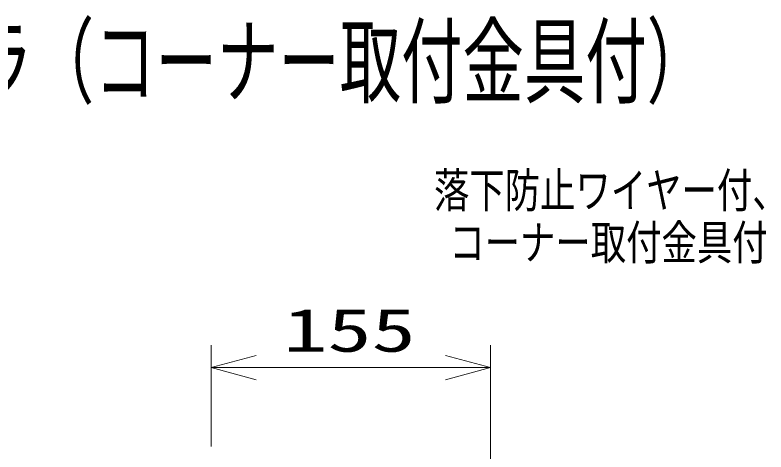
# Model space of a CAD drawing. Units: millimetres on the paper. Extents: x -62 to 65, y -59 to 59.
# Drawn here: x 21.52 to 63.25, y 35.01 to 59.3 of the extents above; entities that cross this region are included whole.
import ezdxf
from ezdxf.enums import TextEntityAlignment as Align

# ---------------------------------------------------------------- set-up
doc = ezdxf.new("R2010")
doc.units = ezdxf.units.MM
doc.layers.add('0-0_TOUROKU', color=4, linetype='Continuous')
for name, color, linetype, lineweight in [('0-3_MOJI1', 7, 'Continuous', 9), ('0-5_SUNPO', 7, 'Continuous', 9), ('0-6_0', 7, 'Continuous', 9)]:
    doc.layers.add(name, color=color, linetype=linetype, lineweight=lineweight)
doc.styles.add('ＭＳ ゴシック', font='')
doc.styles.get('ＭＳ ゴシック').set_extended_font_data('MS Gothic')

# ---------------------------------------------------------------- blocks, each defined once
blk = doc.blocks.new('_Open30')
at = {"layer": '0-6_0'}
blk.add_line((0, 0), (-1, 0), dxfattribs=at)
blk.add_lwpolyline([(-1, 0.2679), (0, 0), (-1, -0.2679)], dxfattribs=at)

msp = doc.modelspace()

# ---------------------------------------------------------------- linework, layer by layer
at = {"layer": '0-5_SUNPO'}
for p, q in [((32.419, 35.322), (32.419, 40.947)), ((47.934, 33.82), (47.934, 40.947)), ((34.919, 39.697), (45.434, 39.697))]:
    msp.add_line(p, q, dxfattribs=at)

# ---------------------------------------------------------------- block references
at = {"layer": '0-5_SUNPO', "xscale": 2.5, "yscale": 2.5, "rotation": 180}
msp.add_blockref('_Open30', (32.419, 39.697), dxfattribs=at)
at = {"layer": '0-5_SUNPO', "xscale": 2.5, "yscale": 2.5}
msp.add_blockref('_Open30', (47.934, 39.697), dxfattribs=at)

# ---------------------------------------------------------------- texts
at = {"layer": '0-0_TOUROKU', "style": 'ＭＳ ゴシック', "width": 0.75}
for s, p in [('落下防止ワイヤー付、', (44.798, 48.018)), ('コーナー取付金具付', (45.651, 45.118))]:
    msp.add_text(s, height=1.921, dxfattribs=at).set_placement(p, align=Align.BOTTOM_LEFT)
at = {"layer": '0-3_MOJI1', "style": 'ＭＳ ゴシック', "width": 0.65}
msp.add_text('屋外ＨＤハウジング一体型ＮＷカメラ（コーナー取付金具付）', height=3.848, dxfattribs=at).set_placement((-35.495, 53.648), align=Align.BOTTOM_LEFT)
at = {"layer": '0-5_SUNPO', "style": 'ＭＳ ゴシック', "width": 1.5}
msp.add_text('155', height=2.405, dxfattribs=at).set_placement((36.427, 39.859), align=Align.BOTTOM_LEFT)

doc.saveas('drawing.dxf')
